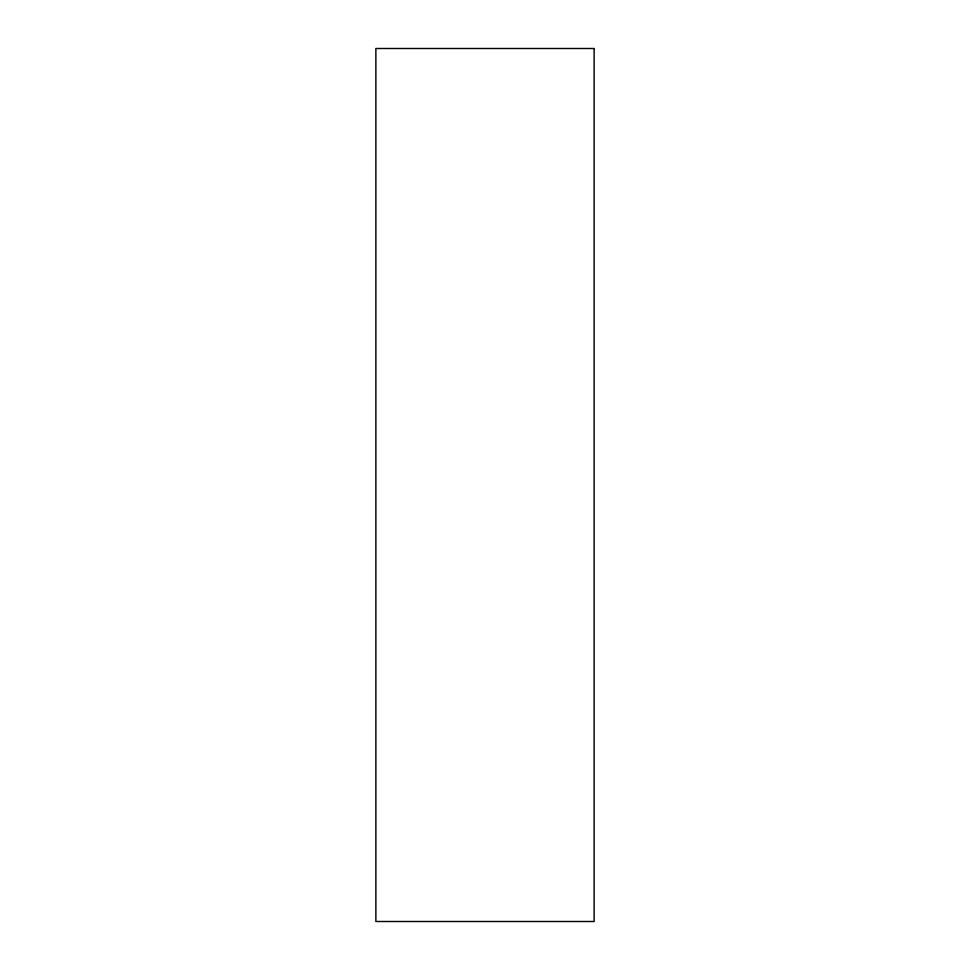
<?xml version="1.0" encoding="UTF-8"?>
<svg xmlns="http://www.w3.org/2000/svg" width="970" height="970" viewBox="0 0 970 970"><rect width="100%" height="100%" fill="white"/><g stroke="black" fill="none" stroke-linecap="round" stroke-linejoin="round"><path stroke-width="1.45" d="M594.125 48.5L375.875 48.5L375.875 921.5L594.125 921.5L594.125 48.5"/></g></svg>
